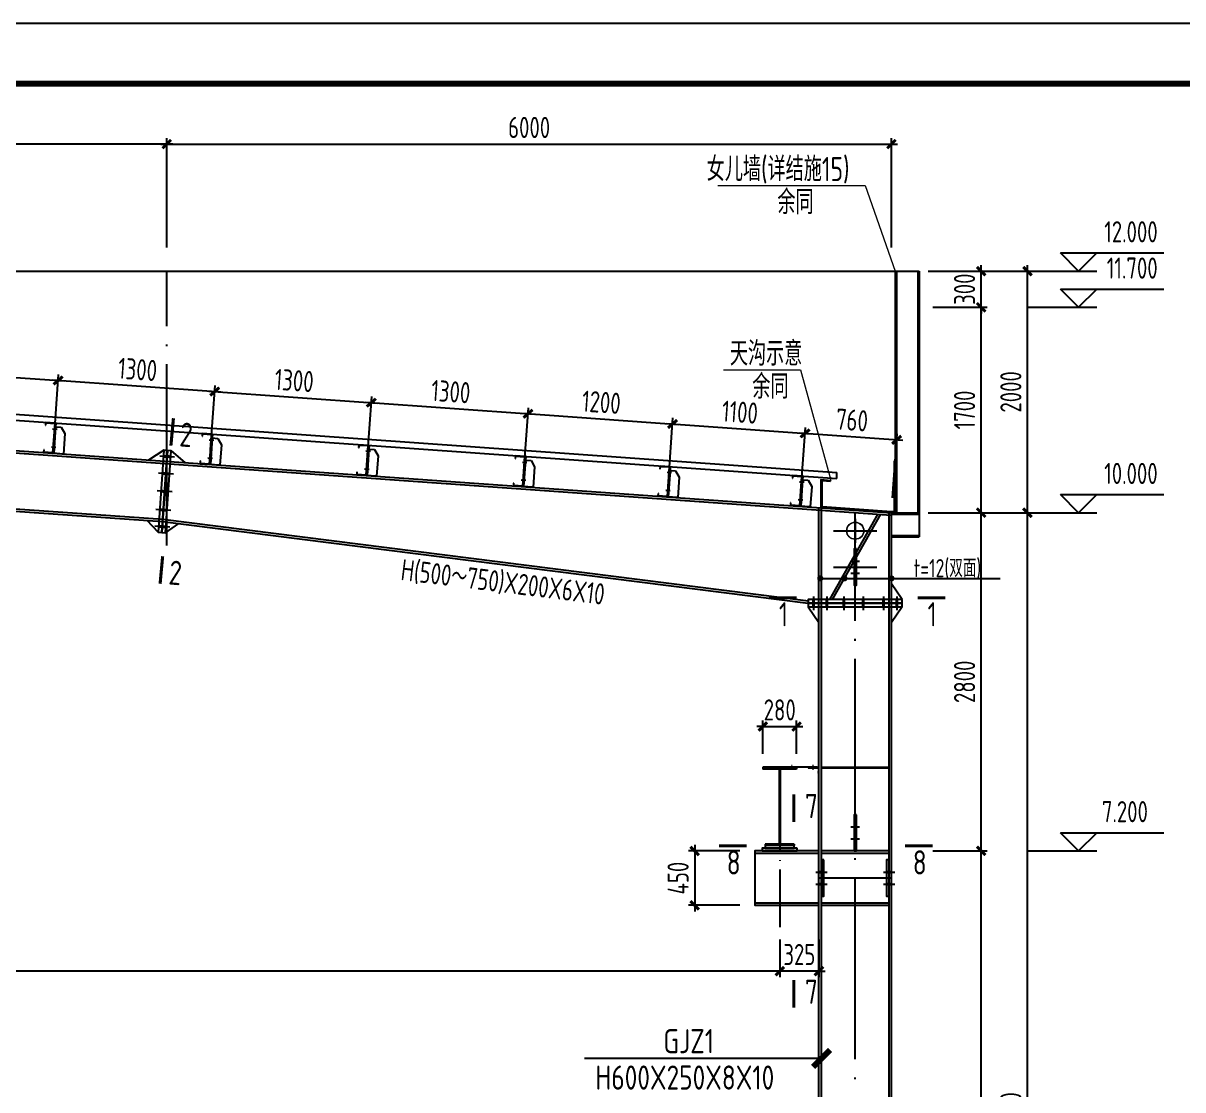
# Model space of a CAD drawing. Extents: x -2746917 to -971774, y -3334247 to -3250358.
# Drawn here: x -1125132 to -1105929, y -3291831 to -3274173 of the extents above; entities that cross this region are included whole.
import ezdxf
from ezdxf.enums import TextEntityAlignment as Align

# ---------------------------------------------------------------- set-up
doc = ezdxf.new("R2010")
doc.units = 0
doc.header["$LTSCALE"] = 1000
doc.header["$MEASUREMENT"] = 0
doc.header["$PDMODE"] = 35
doc.linetypes.add('DOTE', pattern=[2.42, 2, -0.2, 0.02, -0.2])
doc.layers.get('0').update_dxf_attribs({"linetype": 'CONTINUOUS'})
doc.layers.get('Defpoints').update_dxf_attribs({"linetype": 'CONTINUOUS'})
for name, color, linetype in [('10', 7, 'CONTINUOUS'), ('AXIS', 253, 'DOTE'), ('BEAM_CON', 4, 'CONTINUOUS'), ('COLU', 7, 'CONTINUOUS'), ('DIM', 3, 'CONTINUOUS'), ('NUM', 7, 'CONTINUOUS'), ('PUB_TITLE', 4, 'CONTINUOUS'), ('REIN', 1, 'CONTINUOUS'), ('TEXT', 7, 'CONTINUOUS'), ('THIN', 7, 'CONTINUOUS'), ('WALL', 5, 'CONTINUOUS'), ('柱子', 3, 'CONTINUOUS'), ('檩托', 151, 'CONTINUOUS')]:
    doc.layers.add(name, color=color, linetype=linetype)
doc.layers.add('yichutu', color=7, linetype='CONTINUOUS', true_color=0xffffff, plot=False)
doc.styles.add('SJQYTEXTSTYLE', font='GBXWXT.shx', dxfattribs={"bigfont": 'GBHZFS.shx'})
doc.styles.add('TSSD_Dimension', font='tssdeng.shx', dxfattribs={"width": 0.75, "bigfont": 'Hztxt.shx'})
doc.styles.add('TSSD_Label', font='tssdeng.shx', dxfattribs={"width": 0.75, "bigfont": 'hztxt.shx'})
doc.styles.add('TSSD_Norm', font='tssdeng.shx', dxfattribs={"width": 0.75, "bigfont": 'hztxt.shx'})
doc.styles.add('TSSD_Rein', font='Tssdeng.shx', dxfattribs={"width": 0.75, "bigfont": 'hztxt.shx'})
doc.dimstyles.new('SJQY_30_100', dxfattribs={"dimtxt": 350, "dimasz": 100, "dimexe": 250, "dimexo": 250, "dimgap": 100, "dimtad": 1, "dimdec": 0, "dimlfac": 0.3, "dimzin": 0, "dimdsep": 46, "dimtxsty": 'SJQYTEXTSTYLE', "dimblk": 'ARCHTICK', "dimcen": 0, "dimclrd": 256, "dimclre": 256, "dimclrt": 256, "dimadec": 0, "dimazin": 0, "dimtfac": 1, "dimtdec": 0, "dimtix": 1, "dimtmove": 2, "dimatfit": 1, "dimldrblk": 'ARCHTICK', "dimfxl": 1, "dimtvp": 1, "dimtolj": 1, "dimtzin": 0, "dimlwd": -1, "dimlwe": -1, "dimarcsym": 0})
doc.dimstyles.new('TSSD_50_100', dxfattribs={"dimtxt": 350, "dimasz": 100, "dimexe": 100, "dimexo": 250, "dimgap": 100, "dimtad": 1, "dimdec": 0, "dimlfac": 0.5, "dimzin": 0, "dimdsep": 46, "dimtxsty": 'TSSD_Dimension', "dimblk": 'ARCHTICK', "dimcen": 0, "dimdle": 100, "dimclrt": 7, "dimadec": 0, "dimazin": 0, "dimtfac": 1, "dimtdec": 0, "dimtix": 1, "dimtmove": 2, "dimatfit": 3, "dimfxl": 1, "dimtolj": 1, "dimtzin": 0, "dimarcsym": 0})

# ---------------------------------------------------------------- blocks, each defined once
blk = doc.blocks.new('_ArchTick')
at = {"color": 0, "const_width": 0.5}
blk.add_lwpolyline([(-0.707, -0.707), (0.707, 0.707)], dxfattribs=at)
blk = doc.blocks.new('*D1024')
at = {"layer": 'Defpoints', "color": 0, "ltscale": 1.5}
for p in [(-1112604, -3289093), (-1111954, -3289093), (-1112604, -3289867)]:
    blk.add_point(p, dxfattribs=at)
at = {"layer": 'DIM', "color": 0, "lineweight": -2, "ltscale": 1.5}
for p, q in [((-1112604, -3289343), (-1112604, -3289967)), ((-1111954, -3289343), (-1111954, -3289967)), ((-1112604, -3289867), (-1112704, -3289867)), ((-1111954, -3289867), (-1112604, -3289867)), ((-1111954, -3289867), (-1111854, -3289867))]:
    blk.add_line(p, q, dxfattribs=at)
at = {"layer": 'DIM', "color": 0, "lineweight": -2, "ltscale": 1.5, "xscale": 100, "yscale": 100, "zscale": 100}
blk.add_blockref('_ArchTick', (-1112604, -3289867), dxfattribs=at)
at = {"layer": 'DIM', "color": 0, "lineweight": -2, "ltscale": 1.5, "xscale": 100, "yscale": 100, "zscale": 100, "rotation": 180}
blk.add_blockref('_ArchTick', (-1111954, -3289867), dxfattribs=at)
at = {"layer": 'DIM', "color": 7, "ltscale": 1.5, "insert": (-1112279, -3289592), "char_height": 350, "attachment_point": 5, "style": 'TSSD_Dimension'}
blk.add_mtext('\\A1;325', dxfattribs=at)
blk = doc.blocks.new('*D1025')
at = {"layer": 'Defpoints', "color": 0, "ltscale": 1.5}
for p in [(-1112604, -3289093), (-1157604, -3289193), (-1157604, -3289867)]:
    blk.add_point(p, dxfattribs=at)
at = {"layer": 'DIM', "color": 0, "lineweight": -2, "ltscale": 1.5}
for p, q in [((-1157604, -3289443), (-1157604, -3289967)), ((-1112604, -3289343), (-1112604, -3289967)), ((-1112504, -3289867), (-1157704, -3289867))]:
    blk.add_line(p, q, dxfattribs=at)
at = {"layer": 'DIM', "color": 0, "lineweight": -2, "ltscale": 1.5, "xscale": 100, "yscale": 100, "zscale": 100, "rotation": 180}
blk.add_blockref('_ArchTick', (-1157604, -3289867), dxfattribs=at)
at = {"layer": 'DIM', "color": 0, "lineweight": -2, "ltscale": 1.5, "xscale": 100, "yscale": 100, "zscale": 100}
blk.add_blockref('_ArchTick', (-1112604, -3289867), dxfattribs=at)
at = {"layer": 'DIM', "color": 7, "ltscale": 1.5, "insert": (-1135104, -3289592), "char_height": 350, "attachment_point": 5, "style": 'TSSD_Dimension'}
blk.add_mtext('\\A1;22500', dxfattribs=at)
blk = doc.blocks.new('*D1026')
at = {"layer": 'Defpoints', "color": 0, "ltscale": 1.5}
for p in [(-1110318, -3287877), (-1109268, -3287877), (-1110318, -3302277, 1)]:
    blk.add_point(p, dxfattribs=at)
at = {"layer": 'DIM', "color": 0, "lineweight": -2, "ltscale": 1.5}
for p, q in [((-1110068, -3287877), (-1109168, -3287877)), ((-1109268, -3302377), (-1109268, -3287777)), ((-1110068, -3302277), (-1109168, -3302277))]:
    blk.add_line(p, q, dxfattribs=at)
at = {"layer": 'DIM', "color": 0, "lineweight": -2, "ltscale": 1.5, "xscale": 100, "yscale": 100, "zscale": 100}
for p, rotation in [((-1109268, -3287877), 90), ((-1109268, -3302277), 270)]:
    blk.add_blockref('_ArchTick', p, dxfattribs=dict(at, rotation=rotation))
at = {"layer": 'DIM', "color": 7, "ltscale": 1.5, "insert": (-1109543, -3295077), "char_height": 350, "attachment_point": 5, "rotation": 90, "style": 'TSSD_Dimension'}
blk.add_mtext('\\A1;7200', dxfattribs=at)
blk = doc.blocks.new('*D1027')
at = {"layer": 'Defpoints', "color": 0, "ltscale": 1.5}
for p in [(-1110318, -3282277), (-1109268, -3282277), (-1110318, -3287877)]:
    blk.add_point(p, dxfattribs=at)
at = {"layer": 'DIM', "color": 0, "lineweight": -2, "ltscale": 1.5}
for p, q in [((-1109268, -3287977), (-1109268, -3282177)), ((-1110068, -3282277), (-1109168, -3282277)), ((-1110068, -3287877), (-1109168, -3287877))]:
    blk.add_line(p, q, dxfattribs=at)
at = {"layer": 'DIM', "color": 0, "lineweight": -2, "ltscale": 1.5, "xscale": 100, "yscale": 100, "zscale": 100}
for p, rotation in [((-1109268, -3282277), 90), ((-1109268, -3287877), 270)]:
    blk.add_blockref('_ArchTick', p, dxfattribs=dict(at, rotation=rotation))
at = {"layer": 'DIM', "color": 7, "ltscale": 1.5, "insert": (-1109543, -3285077), "char_height": 350, "attachment_point": 5, "rotation": 90, "style": 'TSSD_Dimension'}
blk.add_mtext('\\A1;2800', dxfattribs=at)
blk = doc.blocks.new('*D1028')
at = {"layer": 'Defpoints', "color": 0, "ltscale": 1.5}
for p in [(-1110318, -3278877, -2), (-1109268, -3278877), (-1110318, -3282277)]:
    blk.add_point(p, dxfattribs=at)
at = {"layer": 'DIM', "color": 0, "lineweight": -2, "ltscale": 1.5}
for p, q in [((-1110068, -3278877), (-1109168, -3278877)), ((-1109268, -3282377), (-1109268, -3278777)), ((-1110068, -3282277), (-1109168, -3282277))]:
    blk.add_line(p, q, dxfattribs=at)
at = {"layer": 'DIM', "color": 0, "lineweight": -2, "ltscale": 1.5, "xscale": 100, "yscale": 100, "zscale": 100}
for p, rotation in [((-1109268, -3278877), 90), ((-1109268, -3282277), 270)]:
    blk.add_blockref('_ArchTick', p, dxfattribs=dict(at, rotation=rotation))
at = {"layer": 'DIM', "color": 7, "ltscale": 1.5, "insert": (-1109543, -3280577), "char_height": 350, "attachment_point": 5, "rotation": 90, "style": 'TSSD_Dimension'}
blk.add_mtext('\\A1;1700', dxfattribs=at)
blk = doc.blocks.new('*D1029')
at = {"layer": 'Defpoints', "color": 0, "ltscale": 1.5}
for p in [(-1110318, -3278277), (-1109268, -3278277), (-1110318, -3278877, -2)]:
    blk.add_point(p, dxfattribs=at)
at = {"layer": 'DIM', "color": 0, "lineweight": -2, "ltscale": 1.5}
for p, q in [((-1110068, -3278277), (-1109168, -3278277)), ((-1109268, -3278277), (-1109268, -3278177)), ((-1109268, -3278877), (-1109268, -3278277)), ((-1110068, -3278877), (-1109168, -3278877)), ((-1109268, -3278877), (-1109268, -3278977))]:
    blk.add_line(p, q, dxfattribs=at)
at = {"layer": 'DIM', "color": 0, "lineweight": -2, "ltscale": 1.5, "xscale": 100, "yscale": 100, "zscale": 100}
for p, rotation in [((-1109268, -3278277), 270), ((-1109268, -3278877), 90)]:
    blk.add_blockref('_ArchTick', p, dxfattribs=dict(at, rotation=rotation))
at = {"layer": 'DIM', "color": 7, "ltscale": 1.5, "insert": (-1109543, -3278577), "char_height": 350, "attachment_point": 5, "rotation": 90, "style": 'TSSD_Dimension'}
blk.add_mtext('\\A1;300', dxfattribs=at)
blk = doc.blocks.new('*D1030')
at = {"layer": 'Defpoints', "color": 0, "ltscale": 1.5}
for p in [(-1110394, -3282277), (-1108501, -3282277), (-1110394, -3302277)]:
    blk.add_point(p, dxfattribs=at)
at = {"layer": 'DIM', "color": 0, "lineweight": -2, "ltscale": 1.5}
for p, q in [((-1108501, -3302377), (-1108501, -3282177)), ((-1110144, -3282277), (-1108401, -3282277)), ((-1110144, -3302277), (-1108401, -3302277))]:
    blk.add_line(p, q, dxfattribs=at)
at = {"layer": 'DIM', "color": 0, "lineweight": -2, "ltscale": 1.5, "xscale": 100, "yscale": 100, "zscale": 100}
for p, rotation in [((-1108501, -3282277), 90), ((-1108501, -3302277), 270)]:
    blk.add_blockref('_ArchTick', p, dxfattribs=dict(at, rotation=rotation))
at = {"layer": 'DIM', "color": 7, "ltscale": 1.5, "insert": (-1108776, -3292277), "char_height": 350, "attachment_point": 5, "rotation": 90, "style": 'TSSD_Dimension'}
blk.add_mtext('\\A1;10000', dxfattribs=at)
blk = doc.blocks.new('*D1031')
at = {"layer": 'Defpoints', "color": 0, "ltscale": 1.5}
for p in [(-1110394, -3278277), (-1108501, -3278277), (-1110394, -3282277)]:
    blk.add_point(p, dxfattribs=at)
at = {"layer": 'DIM', "color": 0, "lineweight": -2, "ltscale": 1.5}
for p, q in [((-1110144, -3278277), (-1108401, -3278277)), ((-1108501, -3282377), (-1108501, -3278177)), ((-1110144, -3282277), (-1108401, -3282277))]:
    blk.add_line(p, q, dxfattribs=at)
at = {"layer": 'DIM', "color": 0, "lineweight": -2, "ltscale": 1.5, "xscale": 100, "yscale": 100, "zscale": 100}
for p, rotation in [((-1108501, -3278277), 90), ((-1108501, -3282277), 270)]:
    blk.add_blockref('_ArchTick', p, dxfattribs=dict(at, rotation=rotation))
at = {"layer": 'DIM', "color": 7, "ltscale": 1.5, "insert": (-1108776, -3280277), "char_height": 350, "attachment_point": 5, "rotation": 90, "style": 'TSSD_Dimension'}
blk.add_mtext('\\A1;2000', dxfattribs=at)
blk = doc.blocks.new('*D1032')
at = {"layer": 'Defpoints', "color": 0, "ltscale": 1.5}
for p in [(-1110754, -3276174), (-1122754, -3278139), (-1110754, -3278139)]:
    blk.add_point(p, dxfattribs=at)
at = {"layer": 'DIM', "color": 0, "lineweight": -2, "ltscale": 1.5}
for p, q in [((-1122854, -3276174), (-1110654, -3276174)), ((-1122754, -3277889), (-1122754, -3276074)), ((-1110754, -3277889), (-1110754, -3276074))]:
    blk.add_line(p, q, dxfattribs=at)
at = {"layer": 'DIM', "color": 0, "lineweight": -2, "ltscale": 1.5, "xscale": 100, "yscale": 100, "zscale": 100, "rotation": 180}
blk.add_blockref('_ArchTick', (-1122754, -3276174), dxfattribs=at)
at = {"layer": 'DIM', "color": 0, "lineweight": -2, "ltscale": 1.5, "xscale": 100, "yscale": 100, "zscale": 100}
blk.add_blockref('_ArchTick', (-1110754, -3276174), dxfattribs=at)
at = {"layer": 'DIM', "color": 7, "ltscale": 1.5, "insert": (-1116754, -3275899), "char_height": 350, "attachment_point": 5, "style": 'TSSD_Dimension'}
blk.add_mtext('\\A1;6000', dxfattribs=at)
blk = doc.blocks.new('*D1033')
at = {"layer": 'Defpoints', "color": 0, "ltscale": 1.5}
for p in [(-1113014, -3287877), (-1114012, -3288777), (-1113014, -3288777)]:
    blk.add_point(p, dxfattribs=at)
at = {"layer": 'DIM', "color": 0, "lineweight": -2, "ltscale": 1.5}
for p, q in [((-1113264, -3287877), (-1114112, -3287877)), ((-1114012, -3287777), (-1114012, -3288877)), ((-1113264, -3288777), (-1114112, -3288777))]:
    blk.add_line(p, q, dxfattribs=at)
at = {"layer": 'DIM', "color": 0, "lineweight": -2, "ltscale": 1.5, "xscale": 100, "yscale": 100, "zscale": 100}
for p, rotation in [((-1114012, -3287877), 90), ((-1114012, -3288777), 270)]:
    blk.add_blockref('_ArchTick', p, dxfattribs=dict(at, rotation=rotation))
at = {"layer": 'DIM', "color": 7, "ltscale": 1.5, "insert": (-1114287, -3288327), "char_height": 350, "attachment_point": 5, "rotation": 90, "style": 'TSSD_Dimension'}
blk.add_mtext('\\A1;450', dxfattribs=at)
blk = doc.blocks.new('*D1034')
at = {"layer": 'Defpoints', "color": 0, "ltscale": 1.5}
for p in [(-1112324, -3285817), (-1112884, -3286521), (-1112324, -3286521)]:
    blk.add_point(p, dxfattribs=at)
at = {"layer": 'DIM', "color": 0, "lineweight": -2, "ltscale": 1.5}
for p, q in [((-1112884, -3285817), (-1112984, -3285817)), ((-1112884, -3286271), (-1112884, -3285717)), ((-1112884, -3285817), (-1112324, -3285817)), ((-1112324, -3286271), (-1112324, -3285717)), ((-1112324, -3285817), (-1112224, -3285817))]:
    blk.add_line(p, q, dxfattribs=at)
at = {"layer": 'DIM', "color": 0, "lineweight": -2, "ltscale": 1.5, "xscale": 100, "yscale": 100, "zscale": 100}
blk.add_blockref('_ArchTick', (-1112884, -3285817), dxfattribs=at)
at = {"layer": 'DIM', "color": 0, "lineweight": -2, "ltscale": 1.5, "xscale": 100, "yscale": 100, "zscale": 100, "rotation": 180}
blk.add_blockref('_ArchTick', (-1112324, -3285817), dxfattribs=at)
at = {"layer": 'DIM', "color": 7, "ltscale": 1.5, "insert": (-1112604, -3285542), "char_height": 350, "attachment_point": 5, "style": 'TSSD_Dimension'}
blk.add_mtext('\\A1;280', dxfattribs=at)
blk = doc.blocks.new('*D1035')
at = {"layer": 'Defpoints', "color": 0, "ltscale": 1.5}
for p in [(-1146754, -3276174), (-1146754, -3278139), (-1122754, -3278139)]:
    blk.add_point(p, dxfattribs=at)
at = {"layer": 'DIM', "color": 0, "lineweight": -2, "ltscale": 1.5}
for p, q in [((-1122654, -3276174), (-1146854, -3276174)), ((-1146754, -3277889), (-1146754, -3276074)), ((-1122754, -3277889), (-1122754, -3276074))]:
    blk.add_line(p, q, dxfattribs=at)
at = {"layer": 'DIM', "color": 0, "lineweight": -2, "ltscale": 1.5, "xscale": 100, "yscale": 100, "zscale": 100, "rotation": 180}
blk.add_blockref('_ArchTick', (-1146754, -3276174), dxfattribs=at)
at = {"layer": 'DIM', "color": 0, "lineweight": -2, "ltscale": 1.5, "xscale": 100, "yscale": 100, "zscale": 100}
blk.add_blockref('_ArchTick', (-1122754, -3276174), dxfattribs=at)
at = {"layer": 'DIM', "color": 7, "ltscale": 1.5, "insert": (-1134754, -3275899), "char_height": 350, "attachment_point": 5, "style": 'TSSD_Dimension'}
blk.add_mtext('\\A1;12000', dxfattribs=at)
blk = doc.blocks.new('A$C491C4D06')
at = {"layer": '檩托'}
for p, q in [((-109.1, 237.8), (-137.6, 184.3)), ((-63.4, 242.4), (-109.1, 237.8)), ((-74.9, 220.9), (-37.7, 224.6)), ((-59.7, 273.2), (-66.4, 272.5)), ((-66.4, 272.5), (-63.4, 242.4)), ((-63.4, 242.4), (-41.5, 23.8)), ((-59.7, 273.2), (18.5, 281)), ((-34.8, 24.4), (-59.7, 273.2)), ((-34.8, 24.4), (-59.7, 273.2)), ((16, 278), (-56.7, 270.7)), ((-56.7, 270.7), (-32.3, 27.5)), ((17.9, 258.4), (16, 278)), ((20.7, 258.7), (17.9, 258.4)), ((18.5, 281), (20.7, 258.7)), ((-137.6, 184.3), (-120.7, 15.8)), ((-120.7, 15.8), (-34.8, 24.4)), ((-60, 72.7), (-22.9, 76.4)), ((43.4, 32.3), (-34.8, 24.4)), ((-32.3, 27.5), (40.4, 34.8)), ((38.4, 54.4), (41.2, 54.6)), ((40.4, 34.8), (38.4, 54.4)), ((41.2, 54.6), (43.4, 32.3))]:
    blk.add_line(p, q, dxfattribs=at)
at = {"layer": '檩托', "const_width": 10, "elevation": 396.5}
blk.add_lwpolyline([(-61.4, 222.2), (-51.9, 223.2)], dxfattribs=at)
at = {"layer": '檩托', "const_width": 10}
blk.add_lwpolyline([(-46.5, 74.1), (-37, 75)], dxfattribs=at)
blk = doc.blocks.new('*D1050')
at = {"layer": 'Defpoints', "color": 0, "ltscale": 1.5}
for p in [(-1124554, -3280088), (-1127233, -3281110), (-1124639, -3281294)]:
    blk.add_point(p, dxfattribs=at)
at = {"layer": 'DIM', "color": 0, "lineweight": -2, "ltscale": 1.5}
for p, q in [((-1127247, -3279897), (-1124454, -3280095)), ((-1127215, -3280861), (-1127140, -3279804)), ((-1124621, -3281045), (-1124547, -3279988))]:
    blk.add_line(p, q, dxfattribs=at)
at = {"layer": 'DIM', "color": 0, "lineweight": -2, "ltscale": 1.5, "xscale": 100, "yscale": 100, "zscale": 100}
for p, rotation in [((-1127147, -3279904), 175.9468029015624), ((-1124554, -3280088), 355.9468029015624)]:
    blk.add_blockref('_ArchTick', p, dxfattribs=dict(at, rotation=rotation))
at = {"layer": 'DIM', "color": 7, "ltscale": 1.5, "insert": (-1125831, -3279721), "char_height": 350, "attachment_point": 5, "rotation": 355.9468, "style": 'TSSD_Dimension'}
blk.add_mtext('\\A1;1300', dxfattribs=at)
blk = doc.blocks.new('*D1051')
at = {"layer": 'Defpoints', "color": 0, "ltscale": 1.5}
for p in [(-1121960, -3280271), (-1124639, -3281294), (-1122046, -3281478)]:
    blk.add_point(p, dxfattribs=at)
at = {"layer": 'DIM', "color": 0, "lineweight": -2, "ltscale": 1.5}
for p, q in [((-1124653, -3280080), (-1121860, -3280278)), ((-1124621, -3281045), (-1124547, -3279988)), ((-1122028, -3281229), (-1121953, -3280172))]:
    blk.add_line(p, q, dxfattribs=at)
at = {"layer": 'DIM', "color": 0, "lineweight": -2, "ltscale": 1.5, "xscale": 100, "yscale": 100, "zscale": 100}
for p, rotation in [((-1124554, -3280088), 175.9468029015624), ((-1121960, -3280271), 355.9468029015624)]:
    blk.add_blockref('_ArchTick', p, dxfattribs=dict(at, rotation=rotation))
at = {"layer": 'DIM', "color": 7, "ltscale": 1.5, "insert": (-1123237, -3279905), "char_height": 350, "attachment_point": 5, "rotation": 355.9468, "style": 'TSSD_Dimension'}
blk.add_mtext('\\A1;1300', dxfattribs=at)
blk = doc.blocks.new('*D1052')
at = {"layer": 'Defpoints', "color": 0, "ltscale": 1.5}
for p in [(-1119367, -3280455), (-1122046, -3281478), (-1119452, -3281662)]:
    blk.add_point(p, dxfattribs=at)
at = {"layer": 'DIM', "color": 0, "lineweight": -2, "ltscale": 1.5}
for p, q in [((-1122060, -3280264), (-1119267, -3280462)), ((-1122028, -3281229), (-1121953, -3280172)), ((-1119434, -3281412), (-1119360, -3280355))]:
    blk.add_line(p, q, dxfattribs=at)
at = {"layer": 'DIM', "color": 0, "lineweight": -2, "ltscale": 1.5, "xscale": 100, "yscale": 100, "zscale": 100}
for p, rotation in [((-1121960, -3280271), 175.9468029015624), ((-1119367, -3280455), 355.9468029015624)]:
    blk.add_blockref('_ArchTick', p, dxfattribs=dict(at, rotation=rotation))
at = {"layer": 'DIM', "color": 7, "ltscale": 1.5, "insert": (-1120644, -3280089), "char_height": 350, "attachment_point": 5, "rotation": 355.9468, "style": 'TSSD_Dimension'}
blk.add_mtext('\\A1;1300', dxfattribs=at)
blk = doc.blocks.new('*D1053')
at = {"layer": 'Defpoints', "color": 0, "ltscale": 1.5}
for p in [(-1116773, -3280639), (-1119452, -3281662), (-1116859, -3281845)]:
    blk.add_point(p, dxfattribs=at)
at = {"layer": 'DIM', "color": 0, "lineweight": -2, "ltscale": 1.5}
for p, q in [((-1119466, -3280448), (-1116673, -3280646)), ((-1119434, -3281412), (-1119360, -3280355)), ((-1116841, -3281596), (-1116766, -3280539))]:
    blk.add_line(p, q, dxfattribs=at)
at = {"layer": 'DIM', "color": 0, "lineweight": -2, "ltscale": 1.5, "xscale": 100, "yscale": 100, "zscale": 100}
for p, rotation in [((-1119367, -3280455), 175.9468029015624), ((-1116773, -3280639), 355.9468029015624)]:
    blk.add_blockref('_ArchTick', p, dxfattribs=dict(at, rotation=rotation))
at = {"layer": 'DIM', "color": 7, "ltscale": 1.5, "insert": (-1118050, -3280273), "char_height": 350, "attachment_point": 5, "rotation": 355.9468, "style": 'TSSD_Dimension'}
blk.add_mtext('\\A1;1300', dxfattribs=at)
blk = doc.blocks.new('*D1054')
at = {"layer": 'Defpoints', "color": 0, "ltscale": 1.5}
for p in [(-1114379, -3280808), (-1116859, -3281845), (-1114465, -3282015)]:
    blk.add_point(p, dxfattribs=at)
at = {"layer": 'DIM', "color": 0, "lineweight": -2, "ltscale": 1.5}
for p, q in [((-1116873, -3280632), (-1114279, -3280816)), ((-1116841, -3281596), (-1116766, -3280539)), ((-1114447, -3281766), (-1114372, -3280709))]:
    blk.add_line(p, q, dxfattribs=at)
at = {"layer": 'DIM', "color": 0, "lineweight": -2, "ltscale": 1.5, "xscale": 100, "yscale": 100, "zscale": 100}
for p, rotation in [((-1116773, -3280639), 175.9468029015624), ((-1114379, -3280808), 355.9468029015624)]:
    blk.add_blockref('_ArchTick', p, dxfattribs=dict(at, rotation=rotation))
at = {"layer": 'DIM', "color": 7, "ltscale": 1.5, "insert": (-1115557, -3280449), "char_height": 350, "attachment_point": 5, "rotation": 355.9468, "style": 'TSSD_Dimension'}
blk.add_mtext('\\A1;1200', dxfattribs=at)
blk = doc.blocks.new('*D1055')
at = {"layer": 'Defpoints', "color": 0, "ltscale": 1.5}
for p in [(-1112185, -3280964), (-1114465, -3282015), (-1112270, -3282171)]:
    blk.add_point(p, dxfattribs=at)
at = {"layer": 'DIM', "color": 0, "lineweight": -2, "ltscale": 1.5}
for p, q in [((-1114479, -3280801), (-1112085, -3280971)), ((-1114447, -3281766), (-1114372, -3280709)), ((-1112252, -3281921), (-1112178, -3280864))]:
    blk.add_line(p, q, dxfattribs=at)
at = {"layer": 'DIM', "color": 0, "lineweight": -2, "ltscale": 1.5, "xscale": 100, "yscale": 100, "zscale": 100}
for p, rotation in [((-1114379, -3280808), 175.9468029015624), ((-1112185, -3280964), 355.9468029015624)]:
    blk.add_blockref('_ArchTick', p, dxfattribs=dict(at, rotation=rotation))
at = {"layer": 'DIM', "color": 7, "ltscale": 1.5, "insert": (-1113262, -3280612), "char_height": 350, "attachment_point": 5, "rotation": 355.9468, "style": 'TSSD_Dimension'}
blk.add_mtext('\\A1;1100', dxfattribs=at)
blk = doc.blocks.new('*D1056')
at = {"layer": 'Defpoints', "color": 0, "ltscale": 1.5}
for p in [(-1110668, -3281071), (-1112270, -3282171), (-1110754, -3282278)]:
    blk.add_point(p, dxfattribs=at)
at = {"layer": 'DIM', "color": 0, "lineweight": -2, "ltscale": 1.5}
for p, q in [((-1112284, -3280957), (-1110568, -3281079)), ((-1112252, -3281921), (-1112178, -3280864)), ((-1110736, -3282029), (-1110661, -3280972))]:
    blk.add_line(p, q, dxfattribs=at)
at = {"layer": 'DIM', "color": 0, "lineweight": -2, "ltscale": 1.5, "xscale": 100, "yscale": 100, "zscale": 100}
for p, rotation in [((-1112185, -3280964), 175.9468029015624), ((-1110668, -3281071), 355.9468029015624)]:
    blk.add_blockref('_ArchTick', p, dxfattribs=dict(at, rotation=rotation))
at = {"layer": 'DIM', "color": 7, "ltscale": 1.5, "insert": (-1111407, -3280743), "char_height": 350, "attachment_point": 5, "rotation": 355.9468, "style": 'TSSD_Dimension'}
blk.add_mtext('\\A1;760', dxfattribs=at)
blk = doc.blocks.new('yct-1189-420-118900-42000-100-2008.0')
at = {"layer": 'yichutu', "color": 7, "true_color": 0xffffff}
blk.add_lwpolyline([(0, 0), (0, 42000), (118900, 42000), (118900, 0)], close=True, dxfattribs=at)
blk = doc.blocks.new('A$C3E121A49')
at = {"layer": 'PUB_TITLE'}
blk.add_lwpolyline([(-114817, -12301), (-114817, 29699), (4083, 29699), (4083, -12301)], close=True, dxfattribs=at)
at = {"layer": 'PUB_TITLE', "const_width": 100}
blk.add_lwpolyline([(3083, -11301), (3083, 28699), (-114103, 28699), (-114103, -11301), (3083, -11301)], dxfattribs=at)

msp = doc.modelspace()

# ---------------------------------------------------------------- hatches: boundary and pattern name
at = {"layer": 'BEAM_CON', "lineweight": 5}
h = msp.add_hatch(dxfattribs=at)
h.set_pattern_fill('ANSI31', color=256, scale=40, style=0)
h.set_pattern_definition([(135, (-478677.3794, -3192632.2643), (3.535533906, 3.535533906), [])])
h.paths.add_polyline_path([(-1112053.6, -3286488.82), (-1111953.6, -3286488.82), (-1111953.6, -3286668.82), (-1111969.6, -3286668.82), (-1111969.6, -3286504.82), (-1112053.6, -3286504.82)])
h.paths.add_polyline_path([(-1112133.6, -3286488.82), (-1112053.6, -3286488.82), (-1112053.6, -3286504.82), (-1112133.6, -3286504.82)])

# ---------------------------------------------------------------- linework, layer by layer
at = {"color": 4, "lineweight": 5, "ltscale": 1.5}
msp.add_lwpolyline([(-1111343.6, -3282376.82), (-1111363.6, -3282376.82), (-1111363.6, -3282776.82), (-1111343.6, -3282776.82)], close=True, dxfattribs=at)
for points in [[(-1111209.6, -3282576.82, -1), (-1111497.6, -3282576.82, -1)], [(-1111215.6, -3282576.82, -1), (-1111491.6, -3282576.82, -1)]]:
    msp.add_lwpolyline(points, format="xyb", close=True, dxfattribs=at)
at = {"layer": '10', "color": 6, "const_width": 51.43}
for points in [[(-1122686.29, -3281168.09), (-1122643.91, -3280712.91)], [(-1122864.96, -3283453.68), (-1122822.58, -3282998.5)], [(-1112782.04, -3283685.07), (-1112324.9, -3283685.07)], [(-1110320.11, -3283685.07), (-1109862.97, -3283685.07)], [(-1112369.76, -3287398.08), (-1112369.76, -3286940.94)], [(-1113611.03, -3287792.45), (-1113153.89, -3287792.45)], [(-1110529.7, -3287792.45), (-1110072.55, -3287792.45)], [(-1112369.76, -3290473.16), (-1112369.76, -3290016.02)]]:
    msp.add_lwpolyline(points, dxfattribs=at)
at = {"layer": 'AXIS', "ltscale": 1.5}
for p, q in [((-1122753.6, -3282820.37), (-1122753.6, -3278276.82)), ((-1111353.6, -3302216.82), (-1111353.6, -3282276.82)), ((-1110753.6, -3288326.82), (-1111953.6, -3288326.82))]:
    msp.add_line(p, q, dxfattribs=at)
at = {"layer": 'AXIS', "linetype": 'DOTE'}
for p, q in [((-1111713.6, -3282576.82), (-1110993.6, -3282576.82)), ((-1111713.6, -3283176.82), (-1110993.6, -3283176.82))]:
    msp.add_line(p, q, dxfattribs=at)
at = {"layer": 'AXIS', "ltscale": 0.7}
msp.add_line((-1112603.6, -3286488.82), (-1112603.6, -3289137.33), dxfattribs=at)
at = {"layer": 'BEAM_CON', "ltscale": 1.5}
for p, q in [((-1207213.6, -3278276.82, -3.33), (-1110293.6, -3278276.82, -3.33)), ((-1158756.43, -3278916.72), (-1110756.43, -3282316.72)), ((-1158753.6, -3278876.82), (-1110753.6, -3282276.82)), ((-1146824.26, -3280724.32), (-1122824.26, -3282424.32)), ((-1146821.43, -3280684.42), (-1122821.43, -3282384.42)), ((-1122800.74, -3281243.03), (-1123054.43, -3281405.51)), ((-1122624.22, -3281356.04), (-1122871.72, -3281338.51)), ((-1122681.04, -3281251.51), (-1122452.78, -3281448.13)), ((-1110708.6, -3281416.05), (-1110693.6, -3281416.05, 0.85)), ((-1122644.41, -3281641.01), (-1122891.9, -3281623.48)), ((-1111762.27, -3281757.56), (-1111760.78, -3281742.63)), ((-1122665.18, -3281934.33), (-1122912.68, -3281916.8)), ((-1111953.6, -3302216.82), (-1111953.6, -3282197.02)), ((-1111913.6, -3302216.82), (-1111913.6, -3282201.02)), ((-1122686.91, -3282241.1), (-1122934.41, -3282223.57)), ((-1122819.24, -3282384.63), (-1112128.58, -3283737.13)), ((-1111776.56, -3283716.82), (-1110975.34, -3282294.84)), ((-1111730.65, -3283716.82), (-1110931.87, -3282299.19)), ((-1110793.6, -3302216.82), (-1110793.6, -3282276.82)), ((-1110753.6, -3302216.82), (-1110753.6, -3282276.82)), ((-1122896.83, -3282599.63), (-1123078.09, -3282406.34)), ((-1122706.38, -3282515.9), (-1122953.87, -3282498.37)), ((-1122824.26, -3282424.32), (-1112133.6, -3283776.82)), ((-1122777.13, -3282608.11), (-1122557.34, -3282458.09)), ((-1111427.01, -3283076.82), (-1111280.2, -3283076.82)), ((-1111427.01, -3283276.82), (-1111280.2, -3283276.82)), ((-1110573.6, -3283716.82), (-1110753.6, -3283456.82)), ((-1112043.6, -3283663.41), (-1112043.6, -3283890.22)), ((-1111823.6, -3283663.41), (-1111823.6, -3283890.22)), ((-1111544.33, -3283663.41), (-1111544.33, -3283890.22)), ((-1111220.38, -3283663.41), (-1111220.38, -3283890.22)), ((-1110883.6, -3283663.41), (-1110883.6, -3283890.22)), ((-1110663.6, -3283663.41), (-1110663.6, -3283890.22)), ((-1112133.6, -3283836.82), (-1111953.6, -3284096.82)), ((-1110573.6, -3283836.82), (-1110753.6, -3284096.82)), ((-1111913.6, -3286488.82), (-1110793.6, -3286488.82)), ((-1111913.6, -3286500.82), (-1110793.6, -3286500.82)), ((-1111427.01, -3287476.82), (-1111280.2, -3287476.82)), ((-1111427.01, -3287676.82), (-1111280.2, -3287676.82)), ((-1112007.01, -3288226.82), (-1111820.2, -3288226.82)), ((-1110887.01, -3288226.82), (-1110700.2, -3288226.82)), ((-1112007.01, -3288426.82), (-1111820.2, -3288426.82)), ((-1110887.01, -3288426.82), (-1110700.2, -3288426.82))]:
    msp.add_line(p, q, dxfattribs=at)
at = {"layer": 'BEAM_CON', "color": 8, "ltscale": 1.5}
for p, q in [((-1158711.2, -3278278.32), (-1111658.4, -3281611.22)), ((-1158718.26, -3278378.07), (-1111658.4, -3281711.48)), ((-1111658.4, -3281711.48), (-1111658.4, -3281611.22))]:
    msp.add_line(p, q, dxfattribs=at)
at = {"layer": 'BEAM_CON', "lineweight": 5}
for p, q in [((-1112473.6, -3286476.82), (-1112473.6, -3286488.82)), ((-1112473.6, -3286476.82), (-1111983.6, -3286476.82)), ((-1112473.6, -3286488.82), (-1111953.6, -3286488.82)), ((-1112133.6, -3286488.82), (-1112133.6, -3286504.82)), ((-1112133.6, -3286504.82), (-1111969.6, -3286504.82)), ((-1111983.6, -3286476.82), (-1111983.6, -3286488.82)), ((-1111969.6, -3286504.82), (-1111969.6, -3286668.82)), ((-1111969.6, -3286668.82), (-1111953.6, -3286668.82))]:
    msp.add_line(p, q, dxfattribs=at)
at = {"layer": 'BEAM_CON', "ltscale": 1.5}
for points in [[(-1122836.98, -3282603.87), (-1122740.89, -3281247.27), (-1122800.74, -3281243.03), (-1122896.83, -3282599.63), (-1122836.98, -3282603.87)], [(-1122777.13, -3282608.11), (-1122681.04, -3281251.51), (-1122740.89, -3281247.27), (-1122836.98, -3282603.87), (-1122777.13, -3282608.11)], [(-1110693.6, -3281416.05), (-1110693.6, -3282276.82), (-1110753.6, -3282276.82), (-1111915.99, -3282194.48), (-1111916.08, -3281727.1), (-1111760.78, -3281742.63)], [(-1110708.6, -3281416.05), (-1110708.6, -3282261.82), (-1110752.86, -3282261.82), (-1111901, -3282180.91), (-1111901.08, -3281743.67), (-1111762.27, -3281757.56)], [(-1111953.6, -3287876.82), (-1113013.6, -3287876.82), (-1113013.6, -3288776.82), (-1111953.6, -3288776.82)], [(-1111953.6, -3287916.82), (-1113013.6, -3287916.82), (-1113013.6, -3288736.82), (-1111953.6, -3288736.82)], [(-1111913.6, -3288776.82), (-1110793.6, -3288776.82), (-1110793.6, -3287876.82), (-1111913.6, -3287876.82)], [(-1111913.6, -3288736.82), (-1110793.6, -3288736.82), (-1110793.6, -3287916.82), (-1111913.6, -3287916.82)]]:
    msp.add_lwpolyline(points, dxfattribs=at)
for points in [[(-1111333.6, -3282876.82), (-1111373.6, -3282876.82), (-1111373.6, -3283476.82), (-1111333.6, -3283476.82)], [(-1110573.6, -3283716.82), (-1112133.6, -3283716.82), (-1112133.6, -3283776.82), (-1110573.6, -3283776.82)], [(-1110573.6, -3283776.82), (-1112133.6, -3283776.82), (-1112133.6, -3283836.82), (-1110573.6, -3283836.82)], [(-1111333.6, -3287276.82), (-1111373.6, -3287276.82), (-1111373.6, -3287876.82), (-1111333.6, -3287876.82)], [(-1111873.6, -3288026.82), (-1111913.6, -3288026.82), (-1111913.6, -3288626.82), (-1111873.6, -3288626.82)], [(-1110793.6, -3288026.82), (-1110833.6, -3288026.82), (-1110833.6, -3288626.82), (-1110793.6, -3288626.82)]]:
    msp.add_lwpolyline(points, close=True, dxfattribs=at)
at = {"layer": 'NUM', "ltscale": 1.5}
msp.add_line((-1111932.5, -3283364.06), (-1108954.84, -3283364.06), dxfattribs=at)
at = {"layer": 'NUM', "ltscale": 1.5, "const_width": 50}
for points in [[(-1111957.5, -3283364.06, 1), (-1111907.5, -3283364.06, 1)], [(-1111556.88, -3283364.06, 1), (-1111506.88, -3283364.06, 1)], [(-1110778.6, -3283364.06, 1), (-1110728.6, -3283364.06, 1)]]:
    msp.add_lwpolyline(points, format="xyb", close=True, dxfattribs=at)
at = {"layer": 'REIN', "color": 4, "const_width": 50}
for points in [[(-1122688.12, -3281351.52), (-1122807.82, -3281343.04)], [(-1122708.31, -3281636.49), (-1122828.01, -3281628.01)], [(-1122729.08, -3281929.81), (-1122848.78, -3281921.33)], [(-1122750.81, -3282236.58), (-1122870.51, -3282228.1)], [(-1122770.28, -3282511.37), (-1122889.98, -3282502.89)], [(-1111373.6, -3283076.82), (-1111333.6, -3283076.82)], [(-1111373.6, -3283276.82), (-1111333.6, -3283276.82)], [(-1112043.6, -3283716.82), (-1112043.6, -3283836.82)], [(-1111823.6, -3283716.82), (-1111823.6, -3283836.82)], [(-1111544.33, -3283716.82), (-1111544.33, -3283836.82)], [(-1111220.38, -3283716.82), (-1111220.38, -3283836.82)], [(-1110883.6, -3283716.82), (-1110883.6, -3283836.82)], [(-1110663.6, -3283716.82), (-1110663.6, -3283836.82)], [(-1111373.6, -3287476.82), (-1111333.6, -3287476.82)], [(-1111373.6, -3287676.82), (-1111333.6, -3287676.82)], [(-1111953.6, -3288226.82), (-1111873.6, -3288226.82)], [(-1110833.6, -3288226.82), (-1110753.6, -3288226.82)], [(-1111953.6, -3288426.82), (-1111873.6, -3288426.82)], [(-1110833.6, -3288426.82), (-1110753.6, -3288426.82)]]:
    msp.add_lwpolyline(points, dxfattribs=at)
at = {"layer": 'REIN', "color": 4, "linetype": 'ByBlock', "const_width": 20}
msp.add_lwpolyline([(-1112403.6, -3286538.06), (-1112403.6, -3286450.73)], dxfattribs=at)
at = {"layer": 'REIN', "color": 4, "linetype": 'ByBlock', "const_width": 20, "elevation": -19.2}
msp.add_lwpolyline([(-1112053.6, -3286538.06), (-1112053.6, -3286450.73)], dxfattribs=at)
at = {"layer": 'TEXT', "lineweight": 5}
for p, q in [((-1113629.54, -3276858.56), (-1111191.79, -3276858.56)), ((-1111191.79, -3276858.56), (-1110693.6, -3278276.82, -3.33)), ((-1113535.87, -3279913.1, 1.33), (-1112260.37, -3279913.1, 1.33)), ((-1112260.37, -3279913.1, 1.33), (-1111760.33, -3281738.13))]:
    msp.add_line(p, q, dxfattribs=at)
at = {"layer": 'THIN'}
for p, q in [((-1107654.67, -3278276.82, -1.2), (-1107954.67, -3277976.82, -1.2)), ((-1107954.67, -3277976.82, -1.2), (-1107354.67, -3277976.82, -1.2)), ((-1107654.67, -3278276.82, -1.2), (-1107354.67, -3277976.82, -1.2)), ((-1107354.67, -3277976.82, -1.2), (-1106244.1, -3277976.82, -1.2)), ((-1108500.6, -3278276.82, -1.2), (-1107354.67, -3278276.82, -1.2)), ((-1107654.67, -3278276.82, -1.2), (-1107654.67, -3278276.82, -1.2)), ((-1107654.67, -3278876.82, -2.4), (-1107954.67, -3278576.82, -2.4)), ((-1107954.67, -3278576.82, -2.4), (-1107354.67, -3278576.82, -2.4)), ((-1107654.67, -3278876.82, -2.4), (-1107354.67, -3278576.82, -2.4)), ((-1107354.67, -3278576.82, -2.4), (-1106244.1, -3278576.82, -2.4)), ((-1108500.6, -3278876.82, -2.4), (-1107354.67, -3278876.82, -2.4)), ((-1107654.67, -3278876.82, -2.4), (-1107654.67, -3278876.82, -2.4)), ((-1107654.67, -3282276.82, -1.2), (-1107954.67, -3281976.82, -1.2)), ((-1107954.67, -3281976.82, -1.2), (-1107354.67, -3281976.82, -1.2)), ((-1107654.67, -3282276.82, -1.2), (-1107354.67, -3281976.82, -1.2)), ((-1107354.67, -3281976.82, -1.2), (-1106244.1, -3281976.82, -1.2)), ((-1108500.6, -3282276.82, -1.2), (-1107354.67, -3282276.82, -1.2)), ((-1107654.67, -3282276.82, -1.2), (-1107654.67, -3282276.82, -1.2)), ((-1107654.67, -3287876.82, -1.2), (-1107954.67, -3287576.82, -1.2)), ((-1107954.67, -3287576.82, -1.2), (-1107354.67, -3287576.82, -1.2)), ((-1107654.67, -3287876.82, -1.2), (-1107354.67, -3287576.82, -1.2)), ((-1107354.67, -3287576.82, -1.2), (-1106244.1, -3287576.82, -1.2)), ((-1108500.6, -3287876.82, -1.2), (-1107354.67, -3287876.82, -1.2)), ((-1107654.67, -3287876.82, -1.2), (-1107654.67, -3287876.82, -1.2))]:
    msp.add_line(p, q, dxfattribs=at)
at = {"layer": 'WALL', "color": 4}
for p, q in [((-1112323.6, -3286488.82), (-1112883.6, -3286488.82)), ((-1112883.6, -3286488.82), (-1112883.6, -3286520.82)), ((-1112323.6, -3286520.82), (-1112883.6, -3286520.82)), ((-1112611.6, -3286520.82), (-1112611.6, -3287764.82)), ((-1112595.6, -3286520.82), (-1112595.6, -3287764.82)), ((-1112323.6, -3286488.82), (-1112323.6, -3286520.82)), ((-1112363.6, -3287764.82), (-1112843.6, -3287764.82)), ((-1112843.6, -3287764.82), (-1112843.6, -3287788.82)), ((-1112363.6, -3287764.82), (-1112363.6, -3287788.82)), ((-1112363.6, -3287788.82), (-1112843.6, -3287788.82))]:
    msp.add_line(p, q, dxfattribs=at)
for points in [[(-1112313.6, -3287832.82), (-1112893.6, -3287832.82), (-1112893.6, -3287876.82), (-1112313.6, -3287876.82)], [(-1112363.6, -3287788.82), (-1112843.6, -3287788.82), (-1112843.6, -3287832.82), (-1112363.6, -3287832.82)]]:
    msp.add_lwpolyline(points, close=True, dxfattribs=at)
at = {"layer": '柱子', "color": 4}
for p, q in [((-1110693.6, -3278276.82, -3.33), (-1110693.6, -3282276.82, 2)), ((-1110669.6, -3278276.82, -3.33), (-1110669.6, -3282276.82, 2)), ((-1110317.6, -3278276.82, -3.33), (-1110317.6, -3282276.82, 2)), ((-1110293.6, -3278276.82, -3.33), (-1110293.6, -3282276.82, 2)), ((-1110753.6, -3282276.82), (-1110293.6, -3282276.82)), ((-1110753.6, -3282300.82, 2), (-1110293.6, -3282300.82, 2)), ((-1110293.6, -3282276.82, 2), (-1110293.6, -3282676.82, 2)), ((-1110753.6, -3282652.82, 2), (-1110293.6, -3282652.82, 2)), ((-1110753.6, -3282676.82, 2), (-1110293.6, -3282676.82, 2))]:
    msp.add_line(p, q, dxfattribs=at)

# ---------------------------------------------------------------- block references
at = {"ltscale": 1.5}
msp.add_blockref('A$C3E121A49', (-1100160.58, -3303872.21), dxfattribs=at)
at = {"layer": 'COLU', "xscale": -2.000000000127814, "yscale": 2, "zscale": 2, "rotation": 1.672563741768309}
for p in [(-1124707.2, -3281344.15), (-1122113.7, -3281527.86), (-1119520.2, -3281711.57), (-1116926.7, -3281895.27), (-1114532.7, -3282064.85), (-1112338.2, -3282220.3)]:
    msp.add_blockref('A$C491C4D06', p, dxfattribs=at)
at = {"layer": 'yichutu'}
msp.add_blockref('yct-1189-420-118900-42000-100-2008.0', (-1214977.31, -3316173.05), dxfattribs=at)

# ---------------------------------------------------------------- texts
at = {"layer": '10', "color": 6, "style": 'TSSD_Rein', "width": 0.8}
for p in [(-1122555.13, -3281176.65), (-1122733.8, -3283462.24)]:
    msp.add_text('2', height=400, rotation=354.749174, dxfattribs=at).set_placement(p)
for s, p in [('1', (-1112618.38, -3284159.48)), ('1', (-1110156.45, -3284159.48)), ('7', (-1112185.92, -3287333.72)), ('8', (-1113481.8, -3288266.86)), ('8', (-1110400.46, -3288266.86)), ('7', (-1112185.92, -3290408.81))]:
    msp.add_text(s, height=400, dxfattribs=at).set_placement(p)
at = {"layer": 'TEXT', "lineweight": 5, "style": 'TSSD_Norm', "width": 0.75}
for s, p in [('女儿墙(详结施15)', (-1113813.14, -3276787.81)), ('余同', (-1112642.09, -3277334.09)), ('天沟示意', (-1113429.69, -3279842.35, 1.33)), ('余同', (-1113057.74, -3280388.64, 1.33))]:
    msp.add_text(s, height=400, dxfattribs=at).set_placement(p)
at = {"layer": 'TEXT', "ltscale": 1.5, "style": 'TSSD_Norm', "width": 0.75}
msp.add_text('H(500～750)X200X6X10', height=350, rotation=353, dxfattribs=at).set_placement((-1118891.94, -3283391.33))
at = {"layer": 'TEXT', "lineweight": 5, "ltscale": 1.5, "style": 'TSSD_Rein', "width": 0.75}
msp.add_text('t=12(双面)', height=300, dxfattribs=at).set_placement((-1110385.95, -3283345.01))
at = {"layer": 'TEXT', "color": 6, "style": 'TSSD_Norm', "width": 0.8}
msp.add_text('GJZ1', height=400, dxfattribs=at).set_placement((-1114529.9, -3291226.32))
at = {"layer": 'TEXT', "style": 'TSSD_Norm', "width": 0.8}
msp.add_text('H600X250X8X10', height=400, dxfattribs=at).set_placement((-1115656.64, -3291828.58))
at = {"layer": 'THIN', "style": 'TSSD_Label', "width": 0.75}
for s, p in [('12.000', (-1106345.06, -3277906.82, -1.2)), ('11.700', (-1106345.06, -3278506.82, -2.4)), ('10.000', (-1106345.06, -3281906.82, -1.2)), ('7.200', (-1106506.6, -3287506.82, -1.2))]:
    msp.add_text(s, height=350, dxfattribs=at).set_placement(p, align=Align.BOTTOM_RIGHT)

# ---------------------------------------------------------------- dimensions: what is measured, and where the dimension line sits
at = {"layer": 'DIM', "ltscale": 1.5}
for base, p1, p2, angle, picture, middle in [((-1146753.6, -3276173.97), (-1122753.6, -3278138.58), (-1146753.6, -3278138.58), 180, '*D1035', (-1134753.6, -3275898.97)), ((-1110753.6, -3276173.97), (-1122753.6, -3278138.58), (-1110753.6, -3278138.58), 180, '*D1032', (-1116753.6, -3275898.97)), ((-1108500.6, -3278276.82), (-1110393.6, -3282276.82), (-1110393.6, -3278276.82), 90, '*D1031', (-1108775.6, -3280276.82)), ((-1109267.94, -3278276.82, -1.2), (-1110317.6, -3278876.82, -3.33), (-1110317.6, -3278276.82, -1.2), 90, '*D1029', (-1109542.94, -3278576.82, -1.2)), ((-1109267.94, -3278876.82, -1.2), (-1110317.6, -3282276.82, -1.2), (-1110317.6, -3278876.82, -3.33), 90, '*D1028', (-1109542.94, -3280576.82, -1.2)), ((-1124553.64, -3280087.53), (-1127232.64, -3281110.39), (-1124639.14, -3281294.16), 175.946803, '*D1050', (-1125830.95, -3279721.33)), ((-1121960.14, -3280271.3), (-1124639.14, -3281294.16), (-1122045.65, -3281477.94), 175.946803, '*D1051', (-1123237.45, -3279905.1)), ((-1119366.65, -3280455.08), (-1122045.65, -3281477.94), (-1119452.15, -3281661.71), 175.946803, '*D1052', (-1120643.96, -3280088.88)), ((-1116773.15, -3280638.85), (-1119452.15, -3281661.71), (-1116858.65, -3281845.49), 175.946803, '*D1053', (-1118050.46, -3280272.65)), ((-1114379.15, -3280808.49), (-1116858.65, -3281845.49), (-1114464.65, -3282015.13), 175.946803, '*D1054', (-1115556.71, -3280449.36)), ((-1112184.66, -3280963.99), (-1114464.65, -3282015.13), (-1112270.16, -3282170.63), 175.946803, '*D1055', (-1113262.47, -3280611.93)), ((-1110668.19, -3281071.45), (-1112270.16, -3282170.63), (-1110753.69, -3282278.09), 175.946803, '*D1056', (-1111406.99, -3280743.41)), ((-1108500.6, -3282276.82), (-1110393.6, -3302276.82), (-1110393.6, -3282276.82), 90, '*D1030', (-1108775.6, -3292276.82)), ((-1109267.94, -3282276.82, -1.2), (-1110317.6, -3287876.82, -1.2), (-1110317.6, -3282276.82, -1.2), 90, '*D1027', (-1109542.94, -3285076.82, -1.2)), ((-1112323.6, -3285817.3), (-1112883.6, -3286520.82), (-1112323.6, -3286520.82), 180, '*D1034', (-1112603.6, -3285542.3)), ((-1114012.48, -3288776.82), (-1113013.6, -3287876.82), (-1113013.6, -3288776.82), 90, '*D1033', (-1114287.48, -3288326.82)), ((-1109267.94, -3287876.82, -1.2), (-1110317.6, -3302276.82), (-1110317.6, -3287876.82, -1.2), 90, '*D1026', (-1109542.94, -3295076.82, -1.2)), ((-1157603.6, -3289866.55), (-1112603.6, -3289092.75), (-1157603.6, -3289192.75), 180, '*D1025', (-1135103.6, -3289591.55)), ((-1112603.6, -3289866.55), (-1111953.6, -3289092.75), (-1112603.6, -3289092.75), 180, '*D1024', (-1112278.6, -3289591.55))]:
    dim = msp.add_linear_dim(base=base, p1=p1, p2=p2, angle=angle, dimstyle='TSSD_50_100', dxfattribs=at)
    dim.commit()
    dim.dimension.update_dxf_attribs({"geometry": picture, "text_midpoint": middle})

# ---------------------------------------------------------------- leaders
at = {"layer": 'THIN', "lineweight": 5}
msp.add_leader([(-1111911.12, -3291312.57), (-1115834.71, -3291312.57)], dimstyle='SJQY_30_100', override={"dimasz": 200}, dxfattribs=at)

doc.saveas('drawing.dxf')
